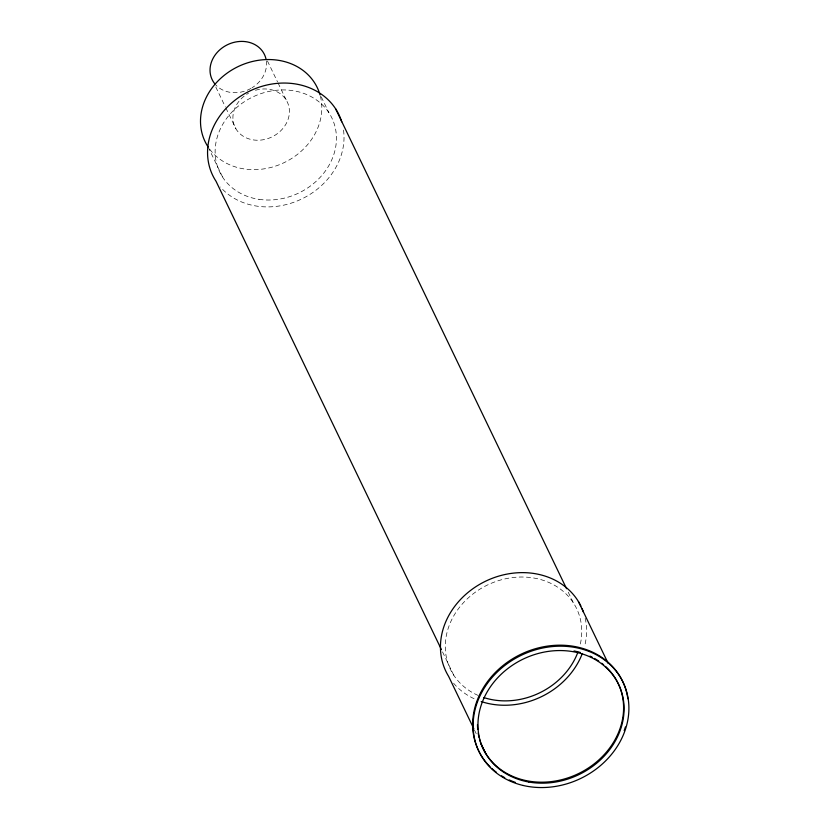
<?xml version="1.0" encoding="UTF-8"?>
<svg xmlns="http://www.w3.org/2000/svg" width="829" height="829" viewBox="0 0 829 829"><rect width="100%" height="100%" fill="white"/><g stroke="black" fill="none" stroke-linecap="round" stroke-linejoin="round"><path stroke-width="0.62" stroke-dasharray="4.14 3.11" d="M568.248 592.207L573.295 602.693M321.279 96.91L328.864 112.661M267.446 60.963L277.497 81.833M278.057 82.993L286.43 100.392M215.809 87.055L225.301 106.765M225.861 107.925L235.902 128.806M208.089 146.909L222.711 177.282M442.52 651.895L453.732 675.189M474.406 729.945L476.654 734.608M266.347 60.994A29.005 24.808 -25.7 0 1 252.037 87.77M250.959 88.402A29.005 24.808 -25.7 0 1 215.613 84.755M255.467 90.288A29.005 24.808 -25.7 0 1 288.658 117.438A29.005 24.808 -25.7 0 1 243.622 136.495A29.005 24.808 -25.7 0 1 248.493 93.242M320.367 96.143A62.248 53.243 -25.7 0 1 284.015 162.691A62.248 53.243 -25.7 0 1 209.53 148.982M343.527 130.091A70.03 59.906 -25.7 0 1 300.616 199.488A70.03 59.906 -25.7 0 1 220.4 187.012M478.198 695.448A70.03 59.906 -25.7 0 1 451.681 619.771A70.03 59.906 -25.7 0 1 535.586 578.341A70.03 59.906 -25.7 0 1 580.082 645.128M585.17 618.175A74.983 64.134 -25.7 0 1 584.59 646.351M474.074 698.702A74.983 64.134 -25.7 0 1 453.536 683.158M259.011 199.343A62.248 53.243 -25.7 0 0 334.657 125.303A62.248 53.243 -25.7 0 0 233.685 110.288A62.248 53.243 -25.7 0 0 259.011 199.343"/><path stroke-width="1.24" d="M578.424 601.553L608.165 663.335M335.569 108.723L566.57 588.714M441.401 649.563L216.006 181.219A70.03 59.906 -25.7 0 1 250.327 90.755A70.03 59.906 -25.7 0 1 341.703 121.801M473.846 728.784L448.603 676.329A74.983 64.134 -25.7 0 1 482.602 582.714A74.983 64.134 -25.7 0 1 580.911 606.072M481.141 743.934L485.628 753.26M490.012 766.721A79.936 68.372 -25.7 0 1 520.104 654.651A79.936 68.372 -25.7 0 1 627.854 698.774M625.408 726.971A79.936 68.372 -25.7 0 1 624.185 730.608M515.192 782.307A79.936 68.372 -25.7 0 1 509.244 779.934M504.757 777.695A79.936 68.372 -25.7 0 1 501.545 775.83M496.436 772.327A79.936 68.372 -25.7 0 1 491.742 768.39M605.46 666.402A74.983 64.134 -25.7 0 1 584.134 770.618A74.983 64.134 -25.7 0 1 479.483 739.053M479.162 737.81A74.983 64.134 -25.7 0 1 478.198 733.095M477.732 729.458A74.983 64.134 -25.7 0 1 477.483 724.546M574.01 650.952A74.983 64.134 -25.7 0 1 580.373 652.496M589.989 656.122A74.983 64.134 -25.7 0 1 592.248 657.221M594.455 658.423A74.983 64.134 -25.7 0 1 598.714 661.076M601.73 663.262A74.983 64.134 -25.7 0 1 603.636 664.796M214.887 83.916A29.005 24.808 -25.7 0 1 227.291 44.807A29.005 24.808 -25.7 0 1 265.964 58.849M208.089 146.909A62.248 53.243 -25.7 0 1 238.98 66.185A62.248 53.243 -25.7 0 1 320.035 94.92M577.896 652.216A70.03 59.906 -25.7 0 1 483.794 697.562M581.999 608.434A74.983 64.134 -25.7 0 1 583.419 612.061M582.321 653.49A74.983 64.134 -25.7 0 1 481.203 701.541M523.109 785.457A79.936 68.372 -25.7 0 0 627.947 697.396A79.936 68.372 -25.7 0 0 502.001 667.749A79.936 68.372 -25.7 0 0 523.109 785.457M528.84 782.027A74.983 64.134 -25.7 0 0 622.403 694.93A74.983 64.134 -25.7 0 0 501.814 673.645A74.983 64.134 -25.7 0 0 528.84 782.027"/></g></svg>
